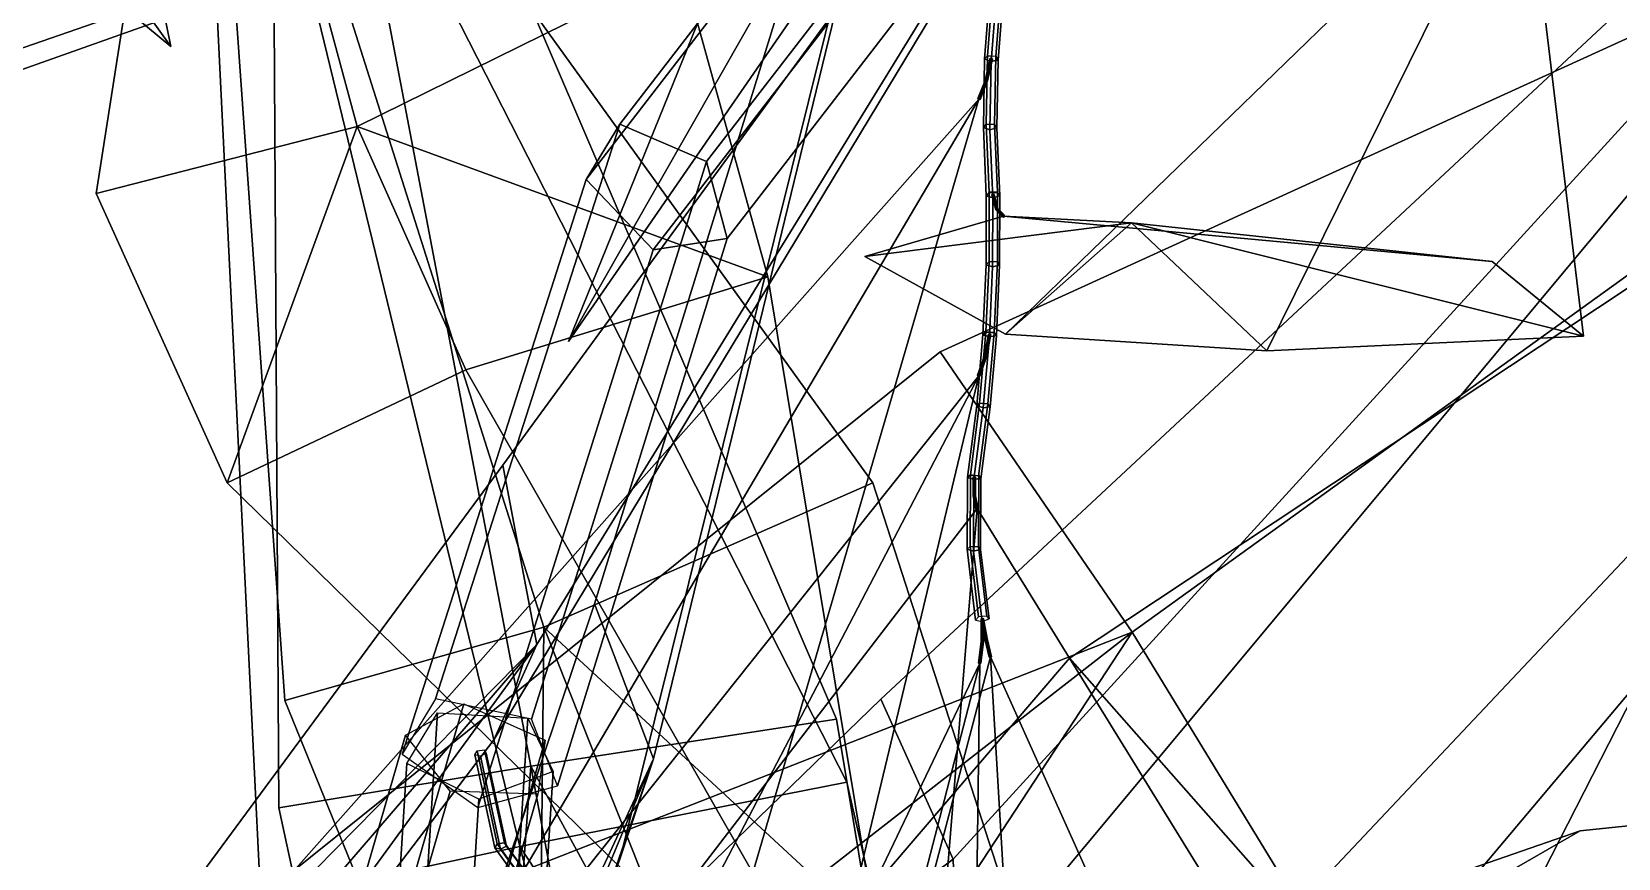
# Model space of a CAD drawing. Header units: metres. Extents: x -422 to 269, y -311 to 154.
# Drawn here: x -184.5 to -116.4, y -75.9 to -40.4 of the extents above; entities that cross this region are included whole.
import ezdxf

# ---------------------------------------------------------------- set-up
doc = ezdxf.new("R2010")
doc.units = ezdxf.units.M

msp = doc.modelspace()

# ---------------------------------------------------------------- linework, layer by layer
at = {"layer": 'coral-li_Intrnd', "color": 3}
for points in [[(-143.9456, -24.4653, 482.2358), (-159.2766, -44.3334, 503.313), (-160.7168, -46.7102, 500.0249), (-145.3859, -26.8421, 478.9477)], [(-140.2162, -26.0698, 483.4361), (-155.5471, -45.9378, 504.5133), (-159.2766, -44.3334, 503.313), (-143.9456, -24.4653, 482.2358)], [(-139.3351, -29.3837, 480.9531), (-154.6661, -49.2518, 502.0303), (-155.5471, -45.9378, 504.5133), (-140.2162, -26.0698, 483.4361)], [(-145.3859, -26.8421, 478.9477), (-160.7168, -46.7102, 500.0249), (-157.8428, -49.7264, 499.2722), (-142.5119, -29.8583, 478.195)], [(-142.5119, -29.8583, 478.195), (-157.8428, -49.7264, 499.2722), (-154.6661, -49.2518, 502.0303), (-139.3351, -29.3837, 480.9531)], [(-159.2766, -44.3334, 503.313), (-167.1777, -69.01476, 524.615), (-168.6179, -71.3915, 521.327), (-160.7168, -46.7102, 500.0249)], [(-155.5471, -45.9378, 504.5133), (-163.0642, -69.8829, 525.1149), (-167.1777, -69.01476, 524.615), (-159.2766, -44.3334, 503.313)], [(-154.6661, -49.2518, 502.0303), (-161.9473, -72.7444, 522.2015), (-163.0642, -69.8829, 525.1149), (-155.5471, -45.9378, 504.5133)], [(-160.7168, -46.7102, 500.0249), (-168.6179, -71.3915, 521.327), (-165.36, -73.6715, 519.8738), (-157.8428, -49.7264, 499.2722)], [(-157.8428, -49.7264, 499.2722), (-165.36, -73.6715, 519.8738), (-161.9473, -72.7444, 522.2015), (-154.6661, -49.2518, 502.0303)], [(-165.9671, -69.2194, 525.0776), (-172.6512, -92.3495, 543.0931), (-175.1496, -93.6941, 540.4398), (-168.4655, -70.564, 522.4243)], [(-162.4805, -70.7789, 524.3688), (-169.1646, -93.909, 542.3843), (-172.6512, -92.3495, 543.0931), (-165.9671, -69.2194, 525.0776)], [(-167.0927, -69.6089, 524.7749), (-168.5973, -93.6318, 542.7992), (-169.9188, -95.8126, 539.7822), (-168.4142, -71.7897, 521.7579)], [(-163.2153, -69.8453, 524.7835), (-164.7199, -93.8682, 542.8078), (-168.5973, -93.6318, 542.7992), (-167.0927, -69.6089, 524.7749)], [(-162.127, -72.1267, 521.8337), (-163.6316, -96.1495, 539.858), (-164.7199, -93.8682, 542.8078), (-163.2153, -69.8453, 524.7835)], [(-168.4655, -70.564, 522.4243), (-175.1496, -93.6941, 540.4398), (-173.2305, -96.09724, 538.0664), (-166.5464, -72.967, 520.0509)], [(-162.7917, -73.1019, 521.2709), (-169.4758, -96.232, 539.2864), (-169.1646, -93.909, 542.3843), (-162.4805, -70.7789, 524.3688)], [(-168.4142, -71.7897, 521.7579), (-169.9188, -95.8126, 539.7822), (-166.8263, -97.3444, 537.9988), (-165.3217, -73.3215, 519.9745)], [(-165.3217, -73.3215, 519.9745), (-166.8263, -97.3444, 537.9988), (-163.6316, -96.1495, 539.858), (-162.127, -72.1267, 521.8337)], [(-166.5464, -72.967, 520.0509), (-173.2305, -96.09724, 538.0664), (-169.4758, -96.232, 539.2864), (-162.7917, -73.1019, 521.2709)]]:
    msp.add_3dface(points, dxfattribs=at)
at = {"layer": 'coral-li_Leaf', "color": 3}
for points in [[(-157.8295, -71.588, 416.348), (-160.3613, -64.9274, 397.9394), (-140.9045, -2.04283, 440.2285)], [(-157.8295, -71.588, 416.348), (-140.9045, -2.04283, 440.2285), (-160.3613, -64.9274, 397.9394)], [(-140.9045, -2.04283, 440.2285), (-159.2356, -75.814, 430.256), (-157.8295, -71.588, 416.348)], [(-140.9045, -2.04283, 440.2285), (-157.8295, -71.588, 416.348), (-159.2356, -75.814, 430.256)], [(-193.4057, -44.993, 399.2751), (-206.4113, -42.6401, 368.3156), (-79.1499, -4.4433, 356.167)], [(-193.4057, -44.993, 399.2751), (-79.1499, -4.4433, 356.167), (-206.4113, -42.6401, 368.3156)], [(-79.1499, -4.4433, 356.167), (-185.5471, -41.2887, 422.6147), (-193.4057, -44.993, 399.2751)], [(-79.1499, -4.4433, 356.167), (-193.4057, -44.993, 399.2751), (-185.5471, -41.2887, 422.6147)], [(-125.3844, -5.7109, 440.1396), (-164.6734, -70.7729, 430.0906), (-162.8359, -66.68, 416.1932)], [(-125.3844, -5.7109, 440.1396), (-162.8359, -66.68, 416.1932), (-164.6734, -70.7729, 430.0906)], [(-162.8359, -66.68, 416.1932), (-164.2972, -58.9819, 398.0753), (-125.3844, -5.7109, 440.1396)], [(-162.8359, -66.68, 416.1932), (-125.3844, -5.7109, 440.1396), (-164.2972, -58.9819, 398.0753)], [(-122.5912, -112.8587, 399.1118), (-142.5465, -114.0857, 372.0294), (-64.3111, -7.6116, 353.467)], [(-122.5912, -112.8587, 399.1118), (-64.3111, -7.6116, 353.467), (-142.5465, -114.0857, 372.0294)], [(-64.3111, -7.6116, 353.467), (-112.0403, -108.6876, 421.2815), (-122.5912, -112.8587, 399.1118)], [(-64.3111, -7.6116, 353.467), (-122.5912, -112.8587, 399.1118), (-112.0403, -108.6876, 421.2815)], [(-85.1578, -10.3577, 398.5), (-148.0719, -69.01715, 429.7476), (-144.9586, -75.8961, 414.035)], [(-85.1578, -10.3577, 398.5), (-144.9586, -75.8961, 414.035), (-148.0719, -69.01715, 429.7476)], [(-144.9586, -75.8961, 414.035), (-144.7703, -81.888, 391.2467), (-85.1578, -10.3577, 398.5)], [(-144.9586, -75.8961, 414.035), (-85.1578, -10.3577, 398.5), (-144.7703, -81.888, 391.2467)], [(-174.2561, -13.2559, 432.2787), (-173.9034, -73.6823, 437.9117), (-163.0922, -71.9009, 434.2255)], [(-174.2561, -13.2559, 432.2787), (-163.0922, -71.9009, 434.2255), (-173.9034, -73.6823, 437.9117)], [(-163.0922, -71.9009, 434.2255), (-149.9687, -69.8817, 425.9872), (-174.2561, -13.2559, 432.2787)], [(-163.0922, -71.9009, 434.2255), (-174.2561, -13.2559, 432.2787), (-149.9687, -69.8817, 425.9872)], [(-177.6367, -17.4439, 420.5313), (-174.6776, -77.7348, 426.8125), (-163.5673, -75.3435, 424.6947)], [(-177.6367, -17.4439, 420.5313), (-163.5673, -75.3435, 424.6947), (-174.6776, -77.7348, 426.8125)], [(-163.5673, -75.3435, 424.6947), (-149.5317, -72.5937, 418.4008), (-177.6367, -17.4439, 420.5313)], [(-163.5673, -75.3435, 424.6947), (-177.6367, -17.4439, 420.5313), (-149.5317, -72.5937, 418.4008)], [(-204.2776, -19.6713, 302.6696), (-178.538, -41.00079, 274.5274), (-194.871, -18.2287, 305.3925)], [(-204.2776, -19.6713, 302.6696), (-194.871, -18.2287, 305.3925), (-178.538, -41.00079, 274.5274)], [(-194.871, -18.2287, 305.3925), (-178.538, -41.00079, 274.5274), (-183.2206, -17.9322, 307.718)], [(-194.871, -18.2287, 305.3925), (-183.2206, -17.9322, 307.718), (-178.538, -41.00079, 274.5274)], [(-177.3603, -19.2042, 413.9444), (-181.7384, -47.3094, 360.3335), (-170.5397, -44.4423, 360.24)], [(-177.3603, -19.2042, 413.9444), (-170.5397, -44.4423, 360.24), (-181.7384, -47.3094, 360.3335)], [(-170.5397, -44.4423, 360.24), (-156.6142, -37.5579, 358.5487), (-177.3603, -19.2042, 413.9444)], [(-170.5397, -44.4423, 360.24), (-177.3603, -19.2042, 413.9444), (-156.6142, -37.5579, 358.5487)], [(-177.1385, -19.8442, 414.1551), (-173.6443, -69.0845, 378.8509), (-162.5254, -65.9282, 379.0786)], [(-177.1385, -19.8442, 414.1551), (-162.5254, -65.9282, 379.0786), (-173.6443, -69.0845, 378.8509)], [(-162.5254, -65.9282, 379.0786), (-148.414, -59.7393, 376.4827), (-177.1385, -19.8442, 414.1551)], [(-162.5254, -65.9282, 379.0786), (-177.1385, -19.8442, 414.1551), (-148.414, -59.7393, 376.4827)], [(-77.5069, -23.05639, 497.8931), (-145.5171, -54.1093, 514.864), (-137.2853, -66.1481, 514.1079)], [(-77.5069, -23.05639, 497.8931), (-137.2853, -66.1481, 514.1079), (-145.5171, -54.1093, 514.864)], [(-137.2853, -66.1481, 514.1079), (-127.391, -82.3526, 508.7071), (-77.5069, -23.05639, 497.8931)], [(-137.2853, -66.1481, 514.1079), (-77.5069, -23.05639, 497.8931), (-127.391, -82.3526, 508.7071)], [(-142.5601, -26.2681, 778.8287), (-161.4774, -53.673, 791.7773), (-147.4041, -28.9912, 772.9445)], [(-142.5601, -26.2681, 778.8287), (-147.4041, -28.9912, 772.9445), (-161.4774, -53.673, 791.7773)], [(-147.4041, -28.9912, 772.9445), (-161.4774, -53.673, 791.7773), (-153.2849, -33.4748, 766.6411)], [(-147.4041, -28.9912, 772.9445), (-153.2849, -33.4748, 766.6411), (-161.4774, -53.673, 791.7773)], [(-142.7241, -53.3516, 592.4479), (-120.5163, -31.8175, 631.8135), (-131.4988, -54.07533, 591.0037)], [(-142.7241, -53.3516, 592.4479), (-131.4988, -54.07533, 591.0037), (-120.5163, -31.8175, 631.8135)], [(-131.4988, -54.07533, 591.0037), (-120.5163, -31.8175, 631.8135), (-117.9044, -53.4322, 590.5894)], [(-131.4988, -54.07533, 591.0037), (-117.9044, -53.4322, 590.5894), (-120.5163, -31.8175, 631.8135)], [(-87.09814, -32.1901, 508.0637), (-139.9718, -67.2581, 551.1018), (-130.3922, -78.1453, 549.3797)], [(-87.09814, -32.1901, 508.0637), (-130.3922, -78.1453, 549.3797), (-139.9718, -67.2581, 551.1018)], [(-130.3922, -78.1453, 549.3797), (-119.9589, -93.7902, 543.3766), (-87.09814, -32.1901, 508.0637)], [(-130.3922, -78.1453, 549.3797), (-87.09814, -32.1901, 508.0637), (-119.9589, -93.7902, 543.3766)], [(-182.1584, -32.8096, 401.0073), (-238.4681, -40.3629, 398.9482), (-239.4201, -46.04441, 379.2405)], [(-182.1584, -32.8096, 401.0073), (-239.4201, -46.04441, 379.2405), (-238.4681, -40.3629, 398.9482)], [(-182.1584, -32.8096, 401.0073), (-239.4201, -46.04441, 379.2405), (-183.0976, -35.6196, 377.6307)], [(-182.1584, -32.8096, 401.0073), (-183.0976, -35.6196, 377.6307), (-239.4201, -46.04441, 379.2405)], [(-170.5397, -44.4423, 360.24), (-152.9122, -50.8937, 323.1596), (-156.6142, -37.5579, 358.5487)], [(-170.5397, -44.4423, 360.24), (-156.6142, -37.5579, 358.5487), (-152.9122, -50.8937, 323.1596)], [(-143.8613, -43.2624, 489.7431), (-183.7045, -88.1535, 480.7703), (-173.7751, -93.9651, 479.641)], [(-143.8613, -43.2624, 489.7431), (-173.7751, -93.9651, 479.641), (-183.7045, -88.1535, 480.7703)], [(-173.7751, -93.9651, 479.641), (-160.7039, -100.9194, 474.6453), (-143.8613, -43.2624, 489.7431)], [(-173.7751, -93.9651, 479.641), (-143.8613, -43.2624, 489.7431), (-160.7039, -100.9194, 474.6453)], [(-181.7384, -47.3094, 360.3335), (-176.1165, -59.7366, 324.8454), (-170.5397, -44.4423, 360.24)], [(-181.7384, -47.3094, 360.3335), (-170.5397, -44.4423, 360.24), (-176.1165, -59.7366, 324.8454)], [(-170.5397, -44.4423, 360.24), (-176.1165, -59.7366, 324.8454), (-165.8766, -54.8906, 324.3176)], [(-170.5397, -44.4423, 360.24), (-165.8766, -54.8906, 324.3176), (-176.1165, -59.7366, 324.8454)], [(-170.5397, -44.4423, 360.24), (-165.8766, -54.8906, 324.3176), (-152.9122, -50.8937, 323.1596)], [(-170.5397, -44.4423, 360.24), (-152.9122, -50.8937, 323.1596), (-165.8766, -54.8906, 324.3176)], [(-142.8018, -48.2813, 494.6863), (-148.7519, -50.01499, 555.0584), (-137.3165, -48.5756, 554.163)], [(-142.8018, -48.2813, 494.6863), (-137.3165, -48.5756, 554.163), (-148.7519, -50.01499, 555.0584)], [(-137.3165, -48.5756, 554.163), (-121.8275, -50.2313, 552.929), (-142.8018, -48.2813, 494.6863)], [(-137.3165, -48.5756, 554.163), (-142.8018, -48.2813, 494.6863), (-121.8275, -50.2313, 552.929)], [(-148.7519, -50.01499, 555.0584), (-142.7241, -53.3516, 592.4479), (-137.3165, -48.5756, 554.163)], [(-148.7519, -50.01499, 555.0584), (-137.3165, -48.5756, 554.163), (-142.7241, -53.3516, 592.4479)], [(-137.3165, -48.5756, 554.163), (-142.7241, -53.3516, 592.4479), (-131.4988, -54.07533, 591.0037)], [(-137.3165, -48.5756, 554.163), (-131.4988, -54.07533, 591.0037), (-142.7241, -53.3516, 592.4479)], [(-137.3165, -48.5756, 554.163), (-131.4988, -54.07533, 591.0037), (-117.9044, -53.4322, 590.5894)], [(-137.3165, -48.5756, 554.163), (-117.9044, -53.4322, 590.5894), (-131.4988, -54.07533, 591.0037)], [(-137.3165, -48.5756, 554.163), (-117.9044, -53.4322, 590.5894), (-121.8275, -50.2313, 552.929)], [(-137.3165, -48.5756, 554.163), (-121.8275, -50.2313, 552.929), (-117.9044, -53.4322, 590.5894)], [(-165.8766, -54.8906, 324.3176), (-146.6836, -88.5373, 296.3713), (-152.9122, -50.8937, 323.1596)], [(-165.8766, -54.8906, 324.3176), (-152.9122, -50.8937, 323.1596), (-146.6836, -88.5373, 296.3713)], [(-145.5171, -54.1093, 514.864), (-182.6852, -83.9547, 520.7324), (-137.2853, -66.1481, 514.1079)], [(-145.5171, -54.1093, 514.864), (-137.2853, -66.1481, 514.1079), (-182.6852, -83.9547, 520.7324)], [(-143.8667, -55.1405, 495.1409), (-181.4389, -102.3693, 488.74), (-171.2449, -107.6653, 487.4453)], [(-143.8667, -55.1405, 495.1409), (-171.2449, -107.6653, 487.4453), (-181.4389, -102.3693, 488.74)], [(-176.1165, -59.7366, 324.8454), (-146.6836, -88.5373, 296.3713), (-165.8766, -54.8906, 324.3176)], [(-176.1165, -59.7366, 324.8454), (-165.8766, -54.8906, 324.3176), (-146.6836, -88.5373, 296.3713)], [(-171.2449, -107.6653, 487.4453), (-157.9742, -114.046, 482.2158), (-143.8667, -55.1405, 495.1409)], [(-171.2449, -107.6653, 487.4453), (-143.8667, -55.1405, 495.1409), (-157.9742, -114.046, 482.2158)], [(-116.9246, -84.5519, 608.5621), (-98.6875, -55.9522, 636.1105), (-109.6785, -79.8272, 603.7505)], [(-116.9246, -84.5519, 608.5621), (-109.6785, -79.8272, 603.7505), (-98.6875, -55.9522, 636.1105)], [(-162.8359, -66.68, 416.1932), (-191.3372, -95.6474, 382.9517), (-164.2972, -58.9819, 398.0753)], [(-162.8359, -66.68, 416.1932), (-164.2972, -58.9819, 398.0753), (-191.3372, -95.6474, 382.9517)], [(-110.811, -59.1554, 534.3024), (-129.8849, -96.5314, 557.6663), (-100.0637, -68.2997, 530.5412)], [(-110.811, -59.1554, 534.3024), (-100.0637, -68.2997, 530.5412), (-129.8849, -96.5314, 557.6663)], [(-162.5254, -65.9282, 379.0786), (-139.5235, -87.2077, 351.7767), (-148.414, -59.7393, 376.4827)], [(-162.5254, -65.9282, 379.0786), (-148.414, -59.7393, 376.4827), (-139.5235, -87.2077, 351.7767)], [(-143.9384, -60.8449, 499.0273), (-156.9174, -77.7481, 555.8519), (-145.3811, -78.4571, 556.0832)], [(-143.9384, -60.8449, 499.0273), (-145.3811, -78.4571, 556.0832), (-156.9174, -77.7481, 555.8519)], [(-145.3811, -78.4571, 556.0832), (-130.3904, -82.803, 555.3321), (-143.9384, -60.8449, 499.0273)], [(-145.3811, -78.4571, 556.0832), (-143.9384, -60.8449, 499.0273), (-130.3904, -82.803, 555.3321)], [(-157.8295, -71.588, 416.348), (-174.8165, -108.0628, 382.6216), (-160.3613, -64.9274, 397.9394)], [(-157.8295, -71.588, 416.348), (-160.3613, -64.9274, 397.9394), (-174.8165, -108.0628, 382.6216)], [(-173.6443, -69.0845, 378.8509), (-162.8292, -95.676, 353.9236), (-162.5254, -65.9282, 379.0786)], [(-173.6443, -69.0845, 378.8509), (-162.5254, -65.9282, 379.0786), (-162.8292, -95.676, 353.9236)], [(-162.5254, -65.9282, 379.0786), (-162.8292, -95.676, 353.9236), (-152.5649, -90.9995, 352.7433)], [(-162.5254, -65.9282, 379.0786), (-152.5649, -90.9995, 352.7433), (-162.8292, -95.676, 353.9236)], [(-162.5254, -65.9282, 379.0786), (-152.5649, -90.9995, 352.7433), (-139.5235, -87.2077, 351.7767)], [(-162.5254, -65.9282, 379.0786), (-139.5235, -87.2077, 351.7767), (-152.5649, -90.9995, 352.7433)], [(-162.8359, -66.68, 416.1932), (-191.7496, -106.3359, 412.5177), (-191.9432, -100.4553, 399.4552)], [(-162.8359, -66.68, 416.1932), (-191.9432, -100.4553, 399.4552), (-191.7496, -106.3359, 412.5177)], [(-162.8359, -66.68, 416.1932), (-191.9432, -100.4553, 399.4552), (-191.3372, -95.6474, 382.9517)], [(-162.8359, -66.68, 416.1932), (-191.3372, -95.6474, 382.9517), (-191.9432, -100.4553, 399.4552)], [(-164.6734, -70.7729, 430.0906), (-191.7496, -106.3359, 412.5177), (-162.8359, -66.68, 416.1932)], [(-164.6734, -70.7729, 430.0906), (-162.8359, -66.68, 416.1932), (-191.7496, -106.3359, 412.5177)], [(-137.2853, -66.1481, 514.1079), (-182.6852, -83.9547, 520.7324), (-174.7638, -95.3674, 517.2324)], [(-137.2853, -66.1481, 514.1079), (-174.7638, -95.3674, 517.2324), (-182.6852, -83.9547, 520.7324)], [(-137.2853, -66.1481, 514.1079), (-174.7638, -95.3674, 517.2324), (-166.0443, -110.0582, 515.2318)], [(-137.2853, -66.1481, 514.1079), (-166.0443, -110.0582, 515.2318), (-174.7638, -95.3674, 517.2324)], [(-137.2853, -66.1481, 514.1079), (-166.0443, -110.0582, 515.2318), (-127.391, -82.3526, 508.7071)], [(-137.2853, -66.1481, 514.1079), (-127.391, -82.3526, 508.7071), (-166.0443, -110.0582, 515.2318)], [(-139.9718, -67.2581, 551.1018), (-167.6537, -99.62, 573.3071), (-130.3922, -78.1453, 549.3797)], [(-139.9718, -67.2581, 551.1018), (-130.3922, -78.1453, 549.3797), (-167.6537, -99.62, 573.3071)], [(-143.3679, -67.2012, 500.9412), (-152.8048, -103.1557, 548.9143), (-141.2474, -103.0345, 548.6813)], [(-143.3679, -67.2012, 500.9412), (-141.2474, -103.0345, 548.6813), (-152.8048, -103.1557, 548.9143)], [(-141.2474, -103.0345, 548.6813), (-126.0535, -105.7381, 546.2297), (-143.3679, -67.2012, 500.9412)], [(-141.2474, -103.0345, 548.6813), (-143.3679, -67.2012, 500.9412), (-126.0535, -105.7381, 546.2297)], [(-143.8263, -67.4833, 499.8052), (-169.7671, -121.7971, 507.5694), (-158.7161, -124.9578, 506.3336)], [(-143.8263, -67.4833, 499.8052), (-158.7161, -124.9578, 506.3336), (-169.7671, -121.7971, 507.5694)], [(-158.7161, -124.9578, 506.3336), (-144.6509, -129.3977, 501.1729), (-143.8263, -67.4833, 499.8052)], [(-158.7161, -124.9578, 506.3336), (-143.8263, -67.4833, 499.8052), (-144.6509, -129.3977, 501.1729)], [(-100.0637, -68.2997, 530.5412), (-129.8849, -96.5314, 557.6663), (-120.7288, -105.7056, 551.5632)], [(-100.0637, -68.2997, 530.5412), (-120.7288, -105.7056, 551.5632), (-129.8849, -96.5314, 557.6663)], [(-100.0637, -68.2997, 530.5412), (-120.7288, -105.7056, 551.5632), (-109.1777, -117.4458, 546.6045)], [(-100.0637, -68.2997, 530.5412), (-109.1777, -117.4458, 546.6045), (-120.7288, -105.7056, 551.5632)], [(-148.0719, -69.01715, 429.7476), (-189.0709, -108.7967, 434.6042), (-144.9586, -75.8961, 414.035)], [(-148.0719, -69.01715, 429.7476), (-144.9586, -75.8961, 414.035), (-189.0709, -108.7967, 434.6042)], [(-163.0922, -71.9009, 434.2255), (-143.7636, -107.3336, 424.3142), (-149.9687, -69.8817, 425.9872)], [(-163.0922, -71.9009, 434.2255), (-149.9687, -69.8817, 425.9872), (-143.7636, -107.3336, 424.3142)], [(-157.8295, -71.588, 416.348), (-173.8967, -117.9432, 412.4561), (-174.9943, -112.577, 399.2179)], [(-157.8295, -71.588, 416.348), (-174.9943, -112.577, 399.2179), (-173.8967, -117.9432, 412.4561)], [(-157.8295, -71.588, 416.348), (-174.9943, -112.577, 399.2179), (-174.8165, -108.0628, 382.6216)], [(-157.8295, -71.588, 416.348), (-174.8165, -108.0628, 382.6216), (-174.9943, -112.577, 399.2179)], [(-173.9034, -73.6823, 437.9117), (-165.8884, -110.7473, 435.1917), (-163.0922, -71.9009, 434.2255)], [(-173.9034, -73.6823, 437.9117), (-163.0922, -71.9009, 434.2255), (-165.8884, -110.7473, 435.1917)], [(-159.2356, -75.814, 430.256), (-173.8967, -117.9432, 412.4561), (-157.8295, -71.588, 416.348)], [(-159.2356, -75.814, 430.256), (-157.8295, -71.588, 416.348), (-173.8967, -117.9432, 412.4561)], [(-163.0922, -71.9009, 434.2255), (-165.8884, -110.7473, 435.1917), (-156.2356, -108.6839, 429.6074)], [(-163.0922, -71.9009, 434.2255), (-156.2356, -108.6839, 429.6074), (-165.8884, -110.7473, 435.1917)], [(-163.0922, -71.9009, 434.2255), (-156.2356, -108.6839, 429.6074), (-143.7636, -107.3336, 424.3142)], [(-163.0922, -71.9009, 434.2255), (-143.7636, -107.3336, 424.3142), (-156.2356, -108.6839, 429.6074)], [(-163.5673, -75.3435, 424.6947), (-141.0409, -109.6305, 418.0411), (-149.5317, -72.5937, 418.4008)], [(-163.5673, -75.3435, 424.6947), (-149.5317, -72.5937, 418.4008), (-141.0409, -109.6305, 418.0411)], [(-128.6162, -80.7627, 576.8574), (-109.6785, -79.8272, 603.7505), (-101.1432, -72.918, 599.2075)], [(-128.6162, -80.7627, 576.8574), (-101.1432, -72.918, 599.2075), (-109.6785, -79.8272, 603.7505)], [(-128.6162, -80.7627, 576.8574), (-101.1432, -72.918, 599.2075), (-118.0578, -74.6779, 570.7335)], [(-128.6162, -80.7627, 576.8574), (-118.0578, -74.6779, 570.7335), (-101.1432, -72.918, 599.2075)], [(-128.6162, -80.7627, 576.8574), (-118.0578, -74.6779, 570.7335), (-152.6803, -86.6773, 530.9911)], [(-128.6162, -80.7627, 576.8574), (-152.6803, -86.6773, 530.9911), (-118.0578, -74.6779, 570.7335)], [(-174.6776, -77.7348, 426.8125), (-164.2701, -114.2838, 425.6719), (-163.5673, -75.3435, 424.6947)], [(-174.6776, -77.7348, 426.8125), (-163.5673, -75.3435, 424.6947), (-164.2701, -114.2838, 425.6719)], [(-163.5673, -75.3435, 424.6947), (-164.2701, -114.2838, 425.6719), (-154.0474, -111.6828, 421.5066)], [(-163.5673, -75.3435, 424.6947), (-154.0474, -111.6828, 421.5066), (-164.2701, -114.2838, 425.6719)], [(-163.5673, -75.3435, 424.6947), (-154.0474, -111.6828, 421.5066), (-141.0409, -109.6305, 418.0411)], [(-163.5673, -75.3435, 424.6947), (-141.0409, -109.6305, 418.0411), (-154.0474, -111.6828, 421.5066)]]:
    msp.add_3dface(points, dxfattribs=at)
at = {"layer": 'coral-li_Petiole', "color": 3}
for points in [[(-143.2578, -38.4692, 489.0615), (-143.4875, -41.3999, 490.4562), (-143.6138, -41.5381, 490.1447), (-143.3836, -38.6393, 488.766)], [(-143.3836, -38.6393, 488.766), (-143.6138, -41.5381, 490.1447), (-143.3328, -41.6506, 489.9547), (-143.1015, -38.7385, 488.5703)], [(-142.901, -38.4674, 489.0413), (-143.1314, -41.4303, 490.4512), (-143.4875, -41.3999, 490.4562), (-143.2578, -38.4692, 489.0615)], [(-143.1015, -38.7385, 488.5703), (-143.3328, -41.6506, 489.9547), (-143.0363, -41.5844, 490.143), (-142.8049, -38.6328, 488.7394)], [(-142.8049, -38.6328, 488.7394), (-143.0363, -41.5844, 490.143), (-143.1314, -41.4303, 490.4512), (-142.901, -38.4674, 489.0413)], [(-143.4876, -41.4067, 490.4595), (-143.5409, -44.3365, 491.8743), (-143.6678, -44.4828, 491.5667), (-143.6146, -41.5529, 490.1519)], [(-143.3533, -41.5142, 490.2736), (-143.5736, -42.4616, 490.2482), (-143.5912, -42.4558, 490.1865), (-143.3709, -41.5084, 490.2119)], [(-143.3709, -41.5084, 490.2119), (-143.5912, -42.4558, 490.1865), (-143.54, -42.4668, 490.1509), (-143.3197, -41.5194, 490.1763)], [(-143.2917, -41.5285, 490.2746), (-143.5119, -42.4759, 490.2492), (-143.5736, -42.4616, 490.2482), (-143.3533, -41.5142, 490.2736)], [(-143.1307, -41.4197, 490.446), (-143.184, -44.3496, 491.8608), (-143.5409, -44.3365, 491.8743), (-143.4876, -41.4067, 490.4595)], [(-143.3197, -41.5194, 490.1763), (-143.54, -42.4668, 490.1509), (-143.4913, -42.4791, 490.1894), (-143.271, -41.5317, 490.2148)], [(-143.271, -41.5317, 490.2148), (-143.4913, -42.4791, 490.1894), (-143.5119, -42.4759, 490.2492), (-143.2917, -41.5285, 490.2746)], [(-143.0357, -41.5709, 490.1364), (-143.089, -44.5008, 491.5512), (-143.184, -44.3496, 491.8608), (-143.1307, -41.4197, 490.446)], [(-143.6146, -41.5529, 490.1519), (-143.6678, -44.4828, 491.5667), (-143.3863, -44.5826, 491.3705), (-143.3331, -41.6528, 489.9557)], [(-143.3331, -41.6528, 489.9557), (-143.3863, -44.5826, 491.3705), (-143.089, -44.5008, 491.5512), (-143.0357, -41.5709, 490.1364)], [(-143.5736, -42.4616, 490.2482), (-143.8976, -43.2706, 489.7823), (-143.9062, -43.236, 489.7288), (-143.5912, -42.4558, 490.1865)], [(-143.5912, -42.4558, 490.1865), (-143.9062, -43.236, 489.7288), (-143.8523, -43.2384, 489.6956), (-143.54, -42.4668, 490.1509)], [(-143.5119, -42.4759, 490.2492), (-143.8386, -43.2936, 489.781), (-143.8976, -43.2706, 489.7823), (-143.5736, -42.4616, 490.2482)], [(-143.54, -42.4668, 490.1509), (-143.8523, -43.2384, 489.6956), (-143.8108, -43.2738, 489.7277), (-143.4913, -42.4791, 490.1894)], [(-143.4913, -42.4791, 490.1894), (-143.8108, -43.2738, 489.7277), (-143.8386, -43.2936, 489.781), (-143.5119, -42.4759, 490.2492)], [(-143.5409, -44.3365, 491.8743), (-143.4164, -47.2631, 493.3087), (-143.5434, -47.4173, 493.0051), (-143.6678, -44.4828, 491.5667)], [(-143.6678, -44.4828, 491.5667), (-143.5434, -47.4173, 493.0051), (-143.2622, -47.5046, 492.8026), (-143.3863, -44.5826, 491.3705)], [(-143.184, -44.3496, 491.8608), (-143.0597, -47.2588, 493.2865), (-143.4164, -47.2631, 493.3087), (-143.5409, -44.3365, 491.8743)], [(-143.3863, -44.5826, 491.3705), (-143.2622, -47.5046, 492.8026), (-142.9649, -47.4072, 492.9755), (-143.089, -44.5008, 491.5512)], [(-143.089, -44.5008, 491.5512), (-142.9649, -47.4072, 492.9755), (-143.0597, -47.2588, 493.2865), (-143.184, -44.3496, 491.8608)], [(-143.4162, -47.2657, 493.3101), (-143.4226, -50.2391, 494.6319), (-143.5502, -50.3771, 494.3208), (-143.5437, -47.4037, 492.999)], [(-143.5437, -47.4037, 492.999), (-143.5502, -50.3771, 494.3208), (-143.269, -50.4673, 494.1194), (-143.2626, -47.4938, 492.7976)], [(-143.0592, -47.2739, 493.2934), (-143.0657, -50.2473, 494.6153), (-143.4226, -50.2391, 494.6319), (-143.4162, -47.2657, 493.3101)], [(-143.2814, -47.3406, 493.1093), (-143.1096, -47.9714, 493.8299), (-143.1291, -48.01987, 493.7921), (-143.3009, -47.389, 493.0716)], [(-143.3009, -47.389, 493.0716), (-143.1291, -48.01987, 493.7921), (-143.0784, -48.0416, 493.761), (-143.2502, -47.4107, 493.0405)], [(-143.219, -47.3335, 493.1006), (-143.0472, -47.9644, 493.8211), (-143.1096, -47.9714, 493.8299), (-143.2814, -47.3406, 493.1093)], [(-143.2626, -47.4938, 492.7976), (-143.269, -50.4673, 494.1194), (-142.9713, -50.3875, 494.3004), (-142.9649, -47.4141, 492.9785)], [(-143.2502, -47.4107, 493.0405), (-143.0784, -48.0416, 493.761), (-143.0281, -48.00755, 493.7789), (-143.1999, -47.3766, 493.0583)], [(-143.1999, -47.3766, 493.0583), (-143.0281, -48.00755, 493.7789), (-143.0472, -47.9644, 493.8211), (-143.219, -47.3335, 493.1006)], [(-142.9649, -47.4141, 492.9785), (-142.9713, -50.3875, 494.3004), (-143.0657, -50.2473, 494.6153), (-143.0592, -47.2739, 493.2934)], [(-143.1096, -47.9714, 493.8299), (-142.8358, -48.2455, 494.7082), (-142.849, -48.3066, 494.6931), (-143.1291, -48.01987, 493.7921)], [(-143.1291, -48.01987, 493.7921), (-142.849, -48.3066, 494.6931), (-142.7965, -48.3322, 494.6686), (-143.0784, -48.0416, 493.761)], [(-143.0472, -47.9644, 493.8211), (-142.7753, -48.2347, 494.6928), (-142.8358, -48.2455, 494.7082), (-143.1096, -47.9714, 493.8299)], [(-143.0784, -48.0416, 493.761), (-142.7965, -48.3322, 494.6686), (-142.7512, -48.2879, 494.6685), (-143.0281, -48.00755, 493.7789)], [(-143.0281, -48.00755, 493.7789), (-142.7512, -48.2879, 494.6685), (-142.7753, -48.2347, 494.6928), (-143.0472, -47.9644, 493.8211)], [(-143.4226, -50.2391, 494.6319), (-143.5598, -53.2597, 495.8419), (-143.6871, -53.3813, 495.524), (-143.5502, -50.3771, 494.3208)], [(-143.5502, -50.3771, 494.3208), (-143.6871, -53.3813, 495.524), (-143.4062, -53.4743, 495.3236), (-143.269, -50.4673, 494.1194)], [(-143.0657, -50.2473, 494.6153), (-143.2032, -53.2806, 495.8304), (-143.5598, -53.2597, 495.8419), (-143.4226, -50.2391, 494.6319)], [(-143.269, -50.4673, 494.1194), (-143.4062, -53.4743, 495.3236), (-143.1088, -53.4124, 495.5119), (-142.9713, -50.3875, 494.3004)], [(-142.9713, -50.3875, 494.3004), (-143.1088, -53.4124, 495.5119), (-143.2032, -53.2806, 495.8304), (-143.0657, -50.2473, 494.6153)], [(-143.5598, -53.2624, 495.8431), (-143.8275, -56.316, 496.9352), (-143.9539, -56.4208, 496.6111), (-143.6862, -53.3673, 495.5189)], [(-143.6862, -53.3673, 495.5189), (-143.9539, -56.4208, 496.6111), (-143.6733, -56.5168, 496.4116), (-143.4056, -53.4632, 495.3194)], [(-143.204, -53.2961, 495.8362), (-143.4717, -56.3496, 496.9283), (-143.8275, -56.316, 496.9352), (-143.5598, -53.2624, 495.8431)], [(-143.4056, -53.4632, 495.3194), (-143.6733, -56.5168, 496.4116), (-143.377, -56.473, 496.6066), (-143.1093, -53.4195, 495.5144)], [(-143.4252, -53.3572, 495.6508), (-143.6081, -54.3122, 495.6136), (-143.6273, -54.3061, 495.5525), (-143.4444, -53.3512, 495.5897)], [(-143.4444, -53.3512, 495.5897), (-143.6273, -54.3061, 495.5525), (-143.5766, -54.3144, 495.5156), (-143.3937, -53.3595, 495.5528)], [(-143.363, -53.3691, 495.6502), (-143.5459, -54.3241, 495.613), (-143.6081, -54.3122, 495.6136), (-143.4252, -53.3572, 495.6508)], [(-143.3937, -53.3595, 495.5528), (-143.5766, -54.3144, 495.5156), (-143.5265, -54.3254, 495.5528), (-143.3436, -53.3705, 495.59)], [(-143.3436, -53.3705, 495.59), (-143.5265, -54.3254, 495.5528), (-143.5459, -54.3241, 495.613), (-143.363, -53.3691, 495.6502)], [(-143.1093, -53.4195, 495.5144), (-143.377, -56.473, 496.6066), (-143.4717, -56.3496, 496.9283), (-143.204, -53.2961, 495.8362)], [(-143.6081, -54.3122, 495.6136), (-143.9012, -55.1495, 495.1815), (-143.9135, -55.117, 495.1273), (-143.6273, -54.3061, 495.5525)], [(-143.6273, -54.3061, 495.5525), (-143.9135, -55.117, 495.1273), (-143.8606, -55.1174, 495.0924), (-143.5766, -54.3144, 495.5156)], [(-143.5459, -54.3241, 495.613), (-143.8411, -55.1692, 495.1789), (-143.9012, -55.1495, 495.1815), (-143.6081, -54.3122, 495.6136)], [(-143.5766, -54.3144, 495.5156), (-143.8606, -55.1174, 495.0924), (-143.8161, -55.1495, 495.1241), (-143.5265, -54.3254, 495.5528)], [(-143.5265, -54.3254, 495.5528), (-143.8161, -55.1495, 495.1241), (-143.8411, -55.1692, 495.1789), (-143.5459, -54.3241, 495.613)], [(-143.8275, -56.316, 496.9352), (-144.225, -59.3985, 497.9086), (-144.3499, -59.4865, 497.5788), (-143.9539, -56.4208, 496.6111)], [(-143.9539, -56.4208, 496.6111), (-144.3499, -59.4865, 497.5788), (-144.0697, -59.5853, 497.3802), (-143.6733, -56.5168, 496.4116)], [(-143.4717, -56.3496, 496.9283), (-143.8707, -59.4451, 497.9058), (-144.225, -59.3985, 497.9086), (-143.8275, -56.316, 496.9352)], [(-143.6733, -56.5168, 496.4116), (-144.0697, -59.5853, 497.3802), (-143.7752, -59.5599, 497.5811), (-143.377, -56.473, 496.6066)], [(-143.377, -56.473, 496.6066), (-143.7752, -59.5599, 497.5811), (-143.8707, -59.4451, 497.9058), (-143.4717, -56.3496, 496.9283)], [(-144.2248, -59.4084, 497.9125), (-144.2404, -62.4755, 498.9995), (-144.3681, -62.5886, 498.6786), (-144.3526, -59.5215, 497.5916)], [(-144.3526, -59.5215, 497.5916), (-144.3681, -62.5886, 498.6786), (-144.0871, -62.6636, 498.4709), (-144.0715, -59.5965, 497.3839)], [(-143.8679, -59.4163, 497.8954), (-143.8835, -62.4834, 498.9824), (-144.2404, -62.4755, 498.9995), (-144.2248, -59.4084, 497.9125)], [(-144.088, -59.4679, 497.7084), (-144.0872, -60.2556, 498.2796), (-144.1107, -60.2908, 498.231), (-144.1115, -59.5031, 497.6598)], [(-144.1115, -59.5031, 497.6598), (-144.1107, -60.2908, 498.231), (-144.0615, -60.3142, 498.1988), (-144.0622, -59.5265, 497.6276)], [(-144.0248, -59.4703, 497.7049), (-144.0241, -60.258, 498.2761), (-144.0872, -60.2556, 498.2796), (-144.088, -59.4679, 497.7084)], [(-144.0715, -59.5965, 497.3839), (-144.0871, -62.6636, 498.4709), (-143.7893, -62.5989, 498.6575), (-143.7737, -59.5319, 497.5706)], [(-144.0622, -59.5265, 497.6276), (-144.0615, -60.3142, 498.1988), (-144.0082, -60.294, 498.2265), (-144.0089, -59.5063, 497.6553)], [(-144.0089, -59.5063, 497.6553), (-144.0082, -60.294, 498.2265), (-144.0241, -60.258, 498.2761), (-144.0248, -59.4703, 497.7049)], [(-143.7737, -59.5319, 497.5706), (-143.7893, -62.5989, 498.6575), (-143.8835, -62.4834, 498.9824), (-143.8679, -59.4163, 497.8954)], [(-144.0872, -60.2556, 498.2796), (-143.9678, -60.8103, 499.0566), (-143.9899, -60.861, 499.0237), (-144.1107, -60.2908, 498.231)], [(-144.1107, -60.2908, 498.231), (-143.9899, -60.861, 499.0237), (-143.9402, -60.8889, 498.996), (-144.0615, -60.3142, 498.1988)], [(-144.0241, -60.258, 498.2761), (-143.905, -60.8081, 499.0486), (-143.9678, -60.8103, 499.0566), (-144.0872, -60.2556, 498.2796)], [(-144.0615, -60.3142, 498.1988), (-143.9402, -60.8889, 498.996), (-143.888, -60.8564, 499.0113), (-144.0082, -60.294, 498.2265)], [(-144.0082, -60.294, 498.2265), (-143.888, -60.8564, 499.0113), (-143.905, -60.8081, 499.0486), (-144.0241, -60.258, 498.2761)], [(-144.2404, -62.4755, 498.9995), (-143.872, -65.4939, 500.1876), (-143.9996, -65.6319, 499.8765), (-144.3681, -62.5886, 498.6786)], [(-144.3681, -62.5886, 498.6786), (-143.9996, -65.6319, 499.8765), (-143.7207, -65.6835, 499.659), (-144.0871, -62.6636, 498.4709)], [(-143.8835, -62.4834, 498.9824), (-143.5174, -65.4636, 500.1549), (-143.872, -65.4939, 500.1876), (-144.2404, -62.4755, 498.9995)], [(-144.0871, -62.6636, 498.4709), (-143.7207, -65.6835, 499.659), (-143.4244, -65.58, 499.83), (-143.7893, -62.5989, 498.6575)], [(-143.7893, -62.5989, 498.6575), (-143.4244, -65.58, 499.83), (-143.5174, -65.4636, 500.1549), (-143.8835, -62.4834, 498.9824)], [(-143.7365, -65.5669, 499.9879), (-143.7395, -66.537, 500.0628), (-143.7632, -66.5416, 500.0031), (-143.7602, -65.5715, 499.9282)], [(-143.7602, -65.5715, 499.9282), (-143.7632, -66.5416, 500.0031), (-143.7141, -66.5448, 499.9632), (-143.7112, -65.5747, 499.8883)], [(-143.7376, -65.5534, 499.9839), (-143.5869, -66.4011, 500.4373), (-143.6085, -66.4326, 500.3854), (-143.7591, -65.585, 499.9321)], [(-143.7591, -65.585, 499.9321), (-143.6085, -66.4326, 500.3854), (-143.5587, -66.4439, 500.3478), (-143.7094, -65.5962, 499.8945)], [(-143.6733, -65.5675, 499.9834), (-143.6763, -66.5376, 500.0583), (-143.7395, -66.537, 500.0628), (-143.7365, -65.5669, 499.9879)], [(-143.6751, -65.5459, 499.9772), (-143.5244, -66.3936, 500.4305), (-143.5869, -66.4011, 500.4373), (-143.7376, -65.5534, 499.9839)], [(-143.7112, -65.5747, 499.8883), (-143.7141, -66.5448, 499.9632), (-143.6607, -66.5423, 499.9971), (-143.6578, -65.5722, 499.9222)], [(-143.7094, -65.5962, 499.8945), (-143.5587, -66.4439, 500.3478), (-143.5071, -66.4199, 500.3755), (-143.6578, -65.5722, 499.9222)], [(-143.6578, -65.5722, 499.9222), (-143.6607, -66.5423, 499.9971), (-143.6763, -66.5376, 500.0583), (-143.6733, -65.5675, 499.9834)], [(-143.6578, -65.5722, 499.9222), (-143.5071, -66.4199, 500.3755), (-143.5244, -66.3936, 500.4305), (-143.6751, -65.5459, 499.9772)], [(-143.7395, -66.537, 500.0628), (-143.8554, -67.4899, 499.8503), (-143.8779, -67.474, 499.792), (-143.7632, -66.5416, 500.0031)], [(-143.7632, -66.5416, 500.0031), (-143.8779, -67.474, 499.792), (-143.8284, -67.4712, 499.7525), (-143.7141, -66.5448, 499.9632)], [(-143.6763, -66.5376, 500.0583), (-143.7926, -67.4964, 499.8454), (-143.8554, -67.4899, 499.8503), (-143.7395, -66.537, 500.0628)], [(-143.7141, -66.5448, 499.9632), (-143.8284, -67.4712, 499.7525), (-143.776, -67.485, 499.7853), (-143.6607, -66.5423, 499.9971)], [(-143.6607, -66.5423, 499.9971), (-143.776, -67.485, 499.7853), (-143.7926, -67.4964, 499.8454), (-143.6763, -66.5376, 500.0583)], [(-143.5869, -66.4011, 500.4373), (-143.3982, -67.1807, 500.981), (-143.4184, -67.2189, 500.9332), (-143.6085, -66.4326, 500.3854)], [(-143.6085, -66.4326, 500.3854), (-143.4184, -67.2189, 500.9332), (-143.3682, -67.2321, 500.8969), (-143.5587, -66.4439, 500.3478)], [(-143.5244, -66.3936, 500.4305), (-143.3361, -67.1713, 500.973), (-143.3982, -67.1807, 500.981), (-143.5869, -66.4011, 500.4373)], [(-143.5587, -66.4439, 500.3478), (-143.3682, -67.2321, 500.8969), (-143.3177, -67.2029, 500.9213), (-143.5071, -66.4199, 500.3755)], [(-143.5071, -66.4199, 500.3755), (-143.3177, -67.2029, 500.9213), (-143.3361, -67.1713, 500.973), (-143.5244, -66.3936, 500.4305)], [(-165.392, -71.2395, 522.8302), (-164.5287, -75.2315, 525.3378), (-164.6349, -75.4066, 525.0955), (-165.4981, -71.4146, 522.588)], [(-165.4981, -71.4146, 522.588), (-164.6349, -75.4066, 525.0955), (-164.3913, -75.4698, 524.9111), (-165.2546, -71.4778, 522.4036)], [(-165.0854, -71.1986, 522.7897), (-164.2222, -75.1907, 525.2973), (-164.5287, -75.2315, 525.3378), (-165.392, -71.2395, 522.8302)], [(-165.2546, -71.4778, 522.4036), (-164.3913, -75.4698, 524.9111), (-164.1377, -75.3371, 525.0352), (-165.0009, -71.3451, 522.5276)], [(-165.0009, -71.3451, 522.5276), (-164.1377, -75.3371, 525.0352), (-164.2222, -75.1907, 525.2973), (-165.0854, -71.1986, 522.7897)], [(-164.5287, -75.2315, 525.3378), (-161.8175, -78.994, 526.8699), (-161.9236, -79.1691, 526.6277), (-164.6349, -75.4066, 525.0955)], [(-164.6349, -75.4066, 525.0955), (-161.9236, -79.1691, 526.6277), (-161.7293, -79.1253, 526.3876), (-164.3913, -75.4698, 524.9111)], [(-164.2222, -75.1907, 525.2973), (-161.5602, -78.8461, 526.7737), (-161.8175, -78.994, 526.8699), (-164.5287, -75.2315, 525.3378)], [(-164.3913, -75.4698, 524.9111), (-161.7293, -79.1253, 526.3876), (-161.506, -78.9268, 526.4773), (-164.1377, -75.3371, 525.0352)], [(-164.1377, -75.3371, 525.0352), (-161.506, -78.9268, 526.4773), (-161.5602, -78.8461, 526.7737), (-164.2222, -75.1907, 525.2973)]]:
    msp.add_3dface(points, dxfattribs=at)

doc.saveas('drawing.dxf')
